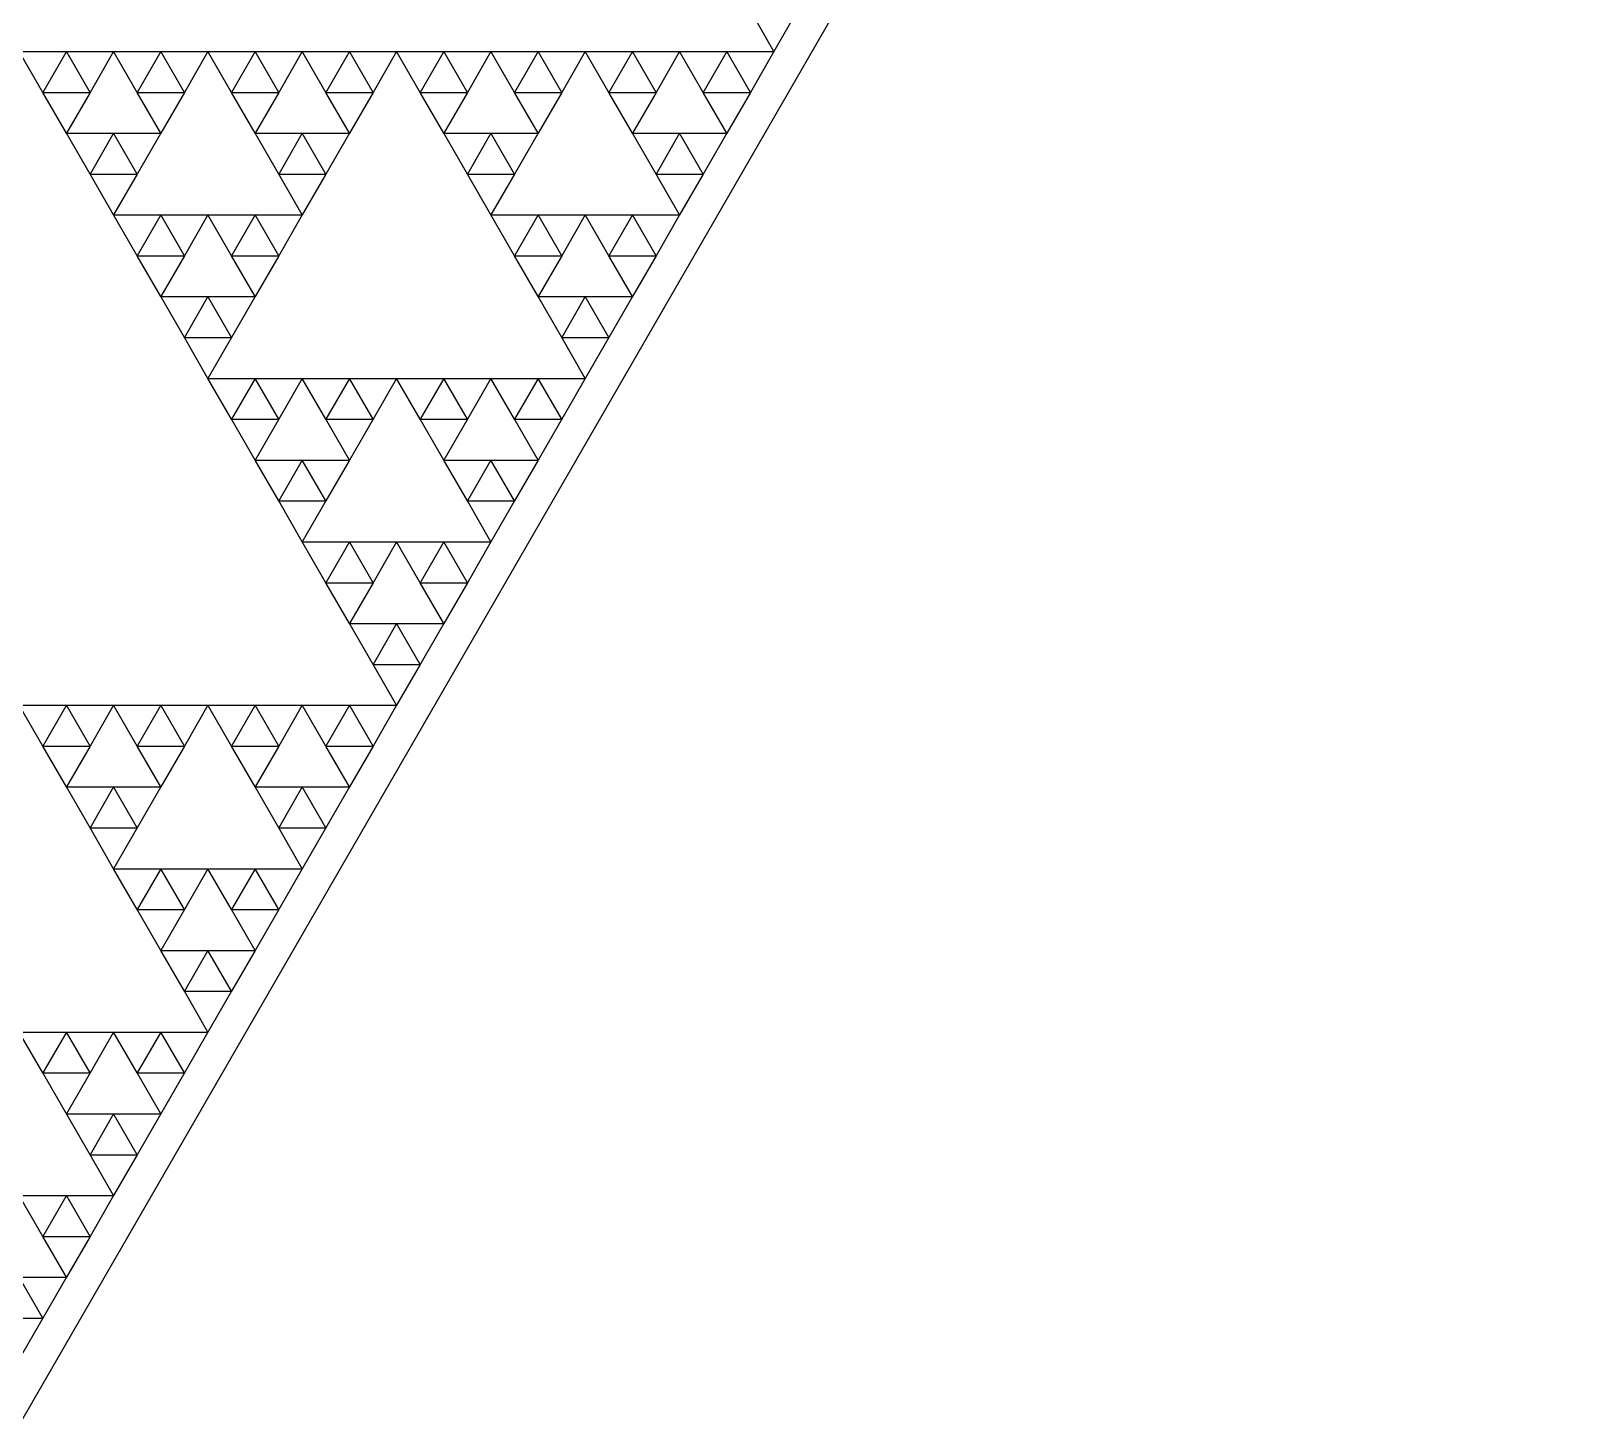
# Model space of a CAD drawing. Extents: x 0 to 345, y 1298 to 1597.
# Drawn here: x 173.2 to 260.4, y 1297.9 to 1376.2 of the extents above; entities that cross this region are included whole.
import ezdxf

# ---------------------------------------------------------------- set-up
doc = ezdxf.new("R2010")
doc.units = 0
doc.layers.get('0').update_dxf_attribs({"linetype": 'CONTINUOUS'})

msp = doc.modelspace()

# ---------------------------------------------------------------- linework, layer by layer
at = {"color": 3}
for p, q in [((345.29987, 1597.095774), (172.56699, 1297.91379)), ((214.94886, 1375.02236), (213.62436, 1377.31663)), ((216.27335, 1377.31663), (214.94886, 1375.02236)), ((172.56699, 1375.02236), (175.21598, 1375.02236)), ((173.89148, 1372.72872), (172.56699, 1375.02236)), ((175.21598, 1375.02236), (173.89148, 1372.72872)), ((175.21598, 1375.02236), (177.86496, 1375.02236)), ((176.54047, 1372.72872), (175.21598, 1375.02236)), ((177.86496, 1375.02236), (176.54047, 1372.72872)), ((177.86496, 1375.02236), (180.51332, 1375.02236)), ((179.18945, 1372.72872), (177.86496, 1375.02236)), ((180.51332, 1375.02236), (179.18945, 1372.72872)), ((180.51332, 1375.02236), (183.1623, 1375.02236)), ((181.83781, 1372.72872), (180.51332, 1375.02236)), ((183.1623, 1375.02236), (181.83781, 1372.72872)), ((183.1623, 1375.02236), (185.81129, 1375.02236)), ((184.4868, 1372.72872), (183.1623, 1375.02236)), ((185.81129, 1375.02236), (184.4868, 1372.72872)), ((185.81129, 1375.02236), (188.46027, 1375.02236)), ((187.13578, 1372.72872), (185.81129, 1375.02236)), ((188.46027, 1375.02236), (187.13578, 1372.72872)), ((188.46027, 1375.02236), (191.10925, 1375.02236)), ((189.78476, 1372.72872), (188.46027, 1375.02236)), ((191.10925, 1375.02236), (189.78476, 1372.72872)), ((191.10925, 1375.02236), (193.75762, 1375.02236)), ((192.43374, 1372.72872), (191.10925, 1375.02236)), ((193.75762, 1375.02236), (192.43374, 1372.72872)), ((193.75762, 1375.02236), (196.4066, 1375.02236)), ((195.08211, 1372.72872), (193.75762, 1375.02236)), ((196.4066, 1375.02236), (195.08211, 1372.72872)), ((196.4066, 1375.02236), (199.05558, 1375.02236)), ((197.73109, 1372.72872), (196.4066, 1375.02236)), ((199.05558, 1375.02236), (197.73109, 1372.72872)), ((199.05558, 1375.02236), (201.70456, 1375.02236)), ((200.38007, 1372.72872), (199.05558, 1375.02236)), ((201.70456, 1375.02236), (200.38007, 1372.72872)), ((201.70456, 1375.02236), (204.35354, 1375.02236)), ((203.02905, 1372.72872), (201.70456, 1375.02236)), ((204.35354, 1375.02236), (203.02905, 1372.72872)), ((204.35354, 1375.02236), (207.00253, 1375.02236)), ((205.67804, 1372.72872), (204.35354, 1375.02236)), ((207.00253, 1375.02236), (205.67804, 1372.72872)), ((207.00253, 1375.02236), (209.65089, 1375.02236)), ((208.3264, 1372.72872), (207.00253, 1375.02236)), ((209.65089, 1375.02236), (208.3264, 1372.72872)), ((209.65089, 1375.02236), (212.29987, 1375.02236)), ((210.97538, 1372.72872), (209.65089, 1375.02236)), ((212.29987, 1375.02236), (210.97538, 1372.72872)), ((212.29987, 1375.02236), (214.94886, 1375.02236)), ((213.62436, 1372.72872), (212.29987, 1375.02236)), ((214.94886, 1375.02236), (213.62436, 1372.72872)), ((173.89148, 1372.72872), (176.54047, 1372.72872)), ((175.21598, 1370.43446), (173.89148, 1372.72872)), ((176.54047, 1372.72872), (175.21598, 1370.43446)), ((179.18945, 1372.72872), (181.83781, 1372.72872)), ((180.51332, 1370.43446), (179.18945, 1372.72872)), ((181.83781, 1372.72872), (180.51332, 1370.43446)), ((184.4868, 1372.72872), (187.13578, 1372.72872)), ((185.81129, 1370.43446), (184.4868, 1372.72872)), ((187.13578, 1372.72872), (185.81129, 1370.43446)), ((189.78476, 1372.72872), (192.43374, 1372.72872)), ((191.10925, 1370.43446), (189.78476, 1372.72872)), ((192.43374, 1372.72872), (191.10925, 1370.43446)), ((195.08211, 1372.72872), (197.73109, 1372.72872)), ((196.4066, 1370.43446), (195.08211, 1372.72872)), ((197.73109, 1372.72872), (196.4066, 1370.43446)), ((200.38007, 1372.72872), (203.02905, 1372.72872)), ((201.70456, 1370.43446), (200.38007, 1372.72872)), ((203.02905, 1372.72872), (201.70456, 1370.43446)), ((205.67804, 1372.72872), (208.3264, 1372.72872)), ((207.00253, 1370.43446), (205.67804, 1372.72872)), ((208.3264, 1372.72872), (207.00253, 1370.43446)), ((210.97538, 1372.72872), (213.62436, 1372.72872)), ((212.29987, 1370.43446), (210.97538, 1372.72872)), ((213.62436, 1372.72872), (212.29987, 1370.43446)), ((175.21598, 1370.43446), (177.86496, 1370.43446)), ((176.54047, 1368.14081), (175.21598, 1370.43446)), ((177.86496, 1370.43446), (176.54047, 1368.14081)), ((177.86496, 1370.43446), (180.51332, 1370.43446)), ((179.18945, 1368.14081), (177.86496, 1370.43446)), ((180.51332, 1370.43446), (179.18945, 1368.14081)), ((185.81129, 1370.43446), (188.46027, 1370.43446)), ((187.13578, 1368.14081), (185.81129, 1370.43446)), ((188.46027, 1370.43446), (187.13578, 1368.14081)), ((188.46027, 1370.43446), (191.10925, 1370.43446)), ((189.78476, 1368.14081), (188.46027, 1370.43446)), ((191.10925, 1370.43446), (189.78476, 1368.14081)), ((196.4066, 1370.43446), (199.05558, 1370.43446)), ((197.73109, 1368.14081), (196.4066, 1370.43446)), ((199.05558, 1370.43446), (197.73109, 1368.14081)), ((199.05558, 1370.43446), (201.70456, 1370.43446)), ((200.38007, 1368.14081), (199.05558, 1370.43446)), ((201.70456, 1370.43446), (200.38007, 1368.14081)), ((207.00253, 1370.43446), (209.65089, 1370.43446)), ((208.3264, 1368.14081), (207.00253, 1370.43446)), ((209.65089, 1370.43446), (208.3264, 1368.14081)), ((209.65089, 1370.43446), (212.29987, 1370.43446)), ((210.97538, 1368.14081), (209.65089, 1370.43446)), ((212.29987, 1370.43446), (210.97538, 1368.14081)), ((176.54047, 1368.14081), (179.18945, 1368.14081)), ((177.86496, 1365.84655), (176.54047, 1368.14081)), ((179.18945, 1368.14081), (177.86496, 1365.84655)), ((187.13578, 1368.14081), (189.78476, 1368.14081)), ((188.46027, 1365.84655), (187.13578, 1368.14081)), ((189.78476, 1368.14081), (188.46027, 1365.84655)), ((197.73109, 1368.14081), (200.38007, 1368.14081)), ((199.05558, 1365.84655), (197.73109, 1368.14081)), ((200.38007, 1368.14081), (199.05558, 1365.84655)), ((208.3264, 1368.14081), (210.97538, 1368.14081)), ((209.65089, 1365.84655), (208.3264, 1368.14081)), ((210.97538, 1368.14081), (209.65089, 1365.84655)), ((177.86496, 1365.84655), (180.51332, 1365.84655)), ((179.18945, 1363.5529), (177.86496, 1365.84655)), ((180.51332, 1365.84655), (179.18945, 1363.5529)), ((180.51332, 1365.84655), (183.1623, 1365.84655)), ((181.83781, 1363.5529), (180.51332, 1365.84655)), ((183.1623, 1365.84655), (181.83781, 1363.5529)), ((183.1623, 1365.84655), (185.81129, 1365.84655)), ((184.4868, 1363.5529), (183.1623, 1365.84655)), ((185.81129, 1365.84655), (184.4868, 1363.5529)), ((185.81129, 1365.84655), (188.46027, 1365.84655)), ((187.13578, 1363.5529), (185.81129, 1365.84655)), ((188.46027, 1365.84655), (187.13578, 1363.5529)), ((199.05558, 1365.84655), (201.70456, 1365.84655)), ((200.38007, 1363.5529), (199.05558, 1365.84655)), ((201.70456, 1365.84655), (200.38007, 1363.5529)), ((201.70456, 1365.84655), (204.35354, 1365.84655)), ((203.02905, 1363.5529), (201.70456, 1365.84655)), ((204.35354, 1365.84655), (203.02905, 1363.5529)), ((204.35354, 1365.84655), (207.00253, 1365.84655)), ((205.67804, 1363.5529), (204.35354, 1365.84655)), ((207.00253, 1365.84655), (205.67804, 1363.5529)), ((207.00253, 1365.84655), (209.65089, 1365.84655)), ((208.3264, 1363.5529), (207.00253, 1365.84655)), ((209.65089, 1365.84655), (208.3264, 1363.5529)), ((179.18945, 1363.5529), (181.83781, 1363.5529)), ((180.51332, 1361.25864), (179.18945, 1363.5529)), ((181.83781, 1363.5529), (180.51332, 1361.25864)), ((184.4868, 1363.5529), (187.13578, 1363.5529)), ((185.81129, 1361.25864), (184.4868, 1363.5529)), ((187.13578, 1363.5529), (185.81129, 1361.25864)), ((200.38007, 1363.5529), (203.02905, 1363.5529)), ((201.70456, 1361.25864), (200.38007, 1363.5529)), ((203.02905, 1363.5529), (201.70456, 1361.25864)), ((205.67804, 1363.5529), (208.3264, 1363.5529)), ((207.00253, 1361.25864), (205.67804, 1363.5529)), ((208.3264, 1363.5529), (207.00253, 1361.25864)), ((180.51332, 1361.25864), (183.1623, 1361.25864)), ((181.83781, 1358.96438), (180.51332, 1361.25864)), ((183.1623, 1361.25864), (181.83781, 1358.96438)), ((183.1623, 1361.25864), (185.81129, 1361.25864)), ((184.4868, 1358.96438), (183.1623, 1361.25864)), ((185.81129, 1361.25864), (184.4868, 1358.96438)), ((201.70456, 1361.25864), (204.35354, 1361.25864)), ((203.02905, 1358.96438), (201.70456, 1361.25864)), ((204.35354, 1361.25864), (203.02905, 1358.96438)), ((204.35354, 1361.25864), (207.00253, 1361.25864)), ((205.67804, 1358.96438), (204.35354, 1361.25864)), ((207.00253, 1361.25864), (205.67804, 1358.96438)), ((181.83781, 1358.96438), (184.4868, 1358.96438)), ((183.1623, 1356.67073), (181.83781, 1358.96438)), ((184.4868, 1358.96438), (183.1623, 1356.67073)), ((203.02905, 1358.96438), (205.67804, 1358.96438)), ((204.35354, 1356.67073), (203.02905, 1358.96438)), ((205.67804, 1358.96438), (204.35354, 1356.67073)), ((183.1623, 1356.67073), (185.81129, 1356.67073)), ((184.4868, 1354.37647), (183.1623, 1356.67073)), ((185.81129, 1356.67073), (184.4868, 1354.37647)), ((185.81129, 1356.67073), (188.46027, 1356.67073)), ((187.13578, 1354.37647), (185.81129, 1356.67073)), ((188.46027, 1356.67073), (187.13578, 1354.37647)), ((188.46027, 1356.67073), (191.10925, 1356.67073)), ((189.78476, 1354.37647), (188.46027, 1356.67073)), ((191.10925, 1356.67073), (189.78476, 1354.37647)), ((191.10925, 1356.67073), (193.75762, 1356.67073)), ((192.43374, 1354.37647), (191.10925, 1356.67073)), ((193.75762, 1356.67073), (192.43374, 1354.37647)), ((193.75762, 1356.67073), (196.4066, 1356.67073)), ((195.08211, 1354.37647), (193.75762, 1356.67073)), ((196.4066, 1356.67073), (195.08211, 1354.37647)), ((196.4066, 1356.67073), (199.05558, 1356.67073)), ((197.73109, 1354.37647), (196.4066, 1356.67073)), ((199.05558, 1356.67073), (197.73109, 1354.37647)), ((199.05558, 1356.67073), (201.70456, 1356.67073)), ((200.38007, 1354.37647), (199.05558, 1356.67073)), ((201.70456, 1356.67073), (200.38007, 1354.37647)), ((201.70456, 1356.67073), (204.35354, 1356.67073)), ((203.02905, 1354.37647), (201.70456, 1356.67073)), ((204.35354, 1356.67073), (203.02905, 1354.37647)), ((184.4868, 1354.37647), (187.13578, 1354.37647)), ((185.81129, 1352.08282), (184.4868, 1354.37647)), ((187.13578, 1354.37647), (185.81129, 1352.08282)), ((189.78476, 1354.37647), (192.43374, 1354.37647)), ((191.10925, 1352.08282), (189.78476, 1354.37647)), ((192.43374, 1354.37647), (191.10925, 1352.08282)), ((195.08211, 1354.37647), (197.73109, 1354.37647)), ((196.4066, 1352.08282), (195.08211, 1354.37647)), ((197.73109, 1354.37647), (196.4066, 1352.08282)), ((200.38007, 1354.37647), (203.02905, 1354.37647)), ((201.70456, 1352.08282), (200.38007, 1354.37647)), ((203.02905, 1354.37647), (201.70456, 1352.08282)), ((185.81129, 1352.08282), (188.46027, 1352.08282)), ((187.13578, 1349.78856), (185.81129, 1352.08282)), ((188.46027, 1352.08282), (187.13578, 1349.78856)), ((188.46027, 1352.08282), (191.10925, 1352.08282)), ((189.78476, 1349.78856), (188.46027, 1352.08282)), ((191.10925, 1352.08282), (189.78476, 1349.78856)), ((196.4066, 1352.08282), (199.05558, 1352.08282)), ((197.73109, 1349.78856), (196.4066, 1352.08282)), ((199.05558, 1352.08282), (197.73109, 1349.78856)), ((199.05558, 1352.08282), (201.70456, 1352.08282)), ((200.38007, 1349.78856), (199.05558, 1352.08282)), ((201.70456, 1352.08282), (200.38007, 1349.78856)), ((187.13578, 1349.78856), (189.78476, 1349.78856)), ((188.46027, 1347.49491), (187.13578, 1349.78856)), ((189.78476, 1349.78856), (188.46027, 1347.49491)), ((197.73109, 1349.78856), (200.38007, 1349.78856)), ((199.05558, 1347.49491), (197.73109, 1349.78856)), ((200.38007, 1349.78856), (199.05558, 1347.49491)), ((188.46027, 1347.49491), (191.10925, 1347.49491)), ((189.78476, 1345.20065), (188.46027, 1347.49491)), ((191.10925, 1347.49491), (189.78476, 1345.20065)), ((191.10925, 1347.49491), (193.75762, 1347.49491)), ((192.43374, 1345.20065), (191.10925, 1347.49491)), ((193.75762, 1347.49491), (192.43374, 1345.20065)), ((193.75762, 1347.49491), (196.4066, 1347.49491)), ((195.08211, 1345.20065), (193.75762, 1347.49491)), ((196.4066, 1347.49491), (195.08211, 1345.20065)), ((196.4066, 1347.49491), (199.05558, 1347.49491)), ((197.73109, 1345.20065), (196.4066, 1347.49491)), ((199.05558, 1347.49491), (197.73109, 1345.20065)), ((189.78476, 1345.20065), (192.43374, 1345.20065)), ((191.10925, 1342.907), (189.78476, 1345.20065)), ((192.43374, 1345.20065), (191.10925, 1342.907)), ((195.08211, 1345.20065), (197.73109, 1345.20065)), ((196.4066, 1342.907), (195.08211, 1345.20065)), ((197.73109, 1345.20065), (196.4066, 1342.907)), ((191.10925, 1342.907), (193.75762, 1342.907)), ((192.43374, 1340.61274), (191.10925, 1342.907)), ((193.75762, 1342.907), (192.43374, 1340.61274)), ((193.75762, 1342.907), (196.4066, 1342.907)), ((195.08211, 1340.61274), (193.75762, 1342.907)), ((196.4066, 1342.907), (195.08211, 1340.61274)), ((192.43374, 1340.61274), (195.08211, 1340.61274)), ((193.75762, 1338.3191), (192.43374, 1340.61274)), ((195.08211, 1340.61274), (193.75762, 1338.3191)), ((172.56699, 1338.3191), (175.21598, 1338.3191)), ((173.89148, 1336.02483), (172.56699, 1338.3191)), ((175.21598, 1338.3191), (173.89148, 1336.02483)), ((175.21598, 1338.3191), (177.86496, 1338.3191)), ((176.54047, 1336.02483), (175.21598, 1338.3191)), ((177.86496, 1338.3191), (176.54047, 1336.02483)), ((177.86496, 1338.3191), (180.51332, 1338.3191)), ((179.18945, 1336.02483), (177.86496, 1338.3191)), ((180.51332, 1338.3191), (179.18945, 1336.02483)), ((180.51332, 1338.3191), (183.1623, 1338.3191)), ((181.83781, 1336.02483), (180.51332, 1338.3191)), ((183.1623, 1338.3191), (181.83781, 1336.02483)), ((183.1623, 1338.3191), (185.81129, 1338.3191)), ((184.4868, 1336.02483), (183.1623, 1338.3191)), ((185.81129, 1338.3191), (184.4868, 1336.02483)), ((185.81129, 1338.3191), (188.46027, 1338.3191)), ((187.13578, 1336.02483), (185.81129, 1338.3191)), ((188.46027, 1338.3191), (187.13578, 1336.02483)), ((188.46027, 1338.3191), (191.10925, 1338.3191)), ((189.78476, 1336.02483), (188.46027, 1338.3191)), ((191.10925, 1338.3191), (189.78476, 1336.02483)), ((191.10925, 1338.3191), (193.75762, 1338.3191)), ((192.43374, 1336.02483), (191.10925, 1338.3191)), ((193.75762, 1338.3191), (192.43374, 1336.02483)), ((173.89148, 1336.02483), (176.54047, 1336.02483)), ((175.21598, 1333.73057), (173.89148, 1336.02483)), ((176.54047, 1336.02483), (175.21598, 1333.73057)), ((179.18945, 1336.02483), (181.83781, 1336.02483)), ((180.51332, 1333.73057), (179.18945, 1336.02483)), ((181.83781, 1336.02483), (180.51332, 1333.73057)), ((184.4868, 1336.02483), (187.13578, 1336.02483)), ((185.81129, 1333.73057), (184.4868, 1336.02483)), ((187.13578, 1336.02483), (185.81129, 1333.73057)), ((189.78476, 1336.02483), (192.43374, 1336.02483)), ((191.10925, 1333.73057), (189.78476, 1336.02483)), ((192.43374, 1336.02483), (191.10925, 1333.73057)), ((175.21598, 1333.73057), (177.86496, 1333.73057)), ((176.54047, 1331.43692), (175.21598, 1333.73057)), ((177.86496, 1333.73057), (176.54047, 1331.43692)), ((177.86496, 1333.73057), (180.51332, 1333.73057)), ((179.18945, 1331.43692), (177.86496, 1333.73057)), ((180.51332, 1333.73057), (179.18945, 1331.43692)), ((185.81129, 1333.73057), (188.46027, 1333.73057)), ((187.13578, 1331.43692), (185.81129, 1333.73057)), ((188.46027, 1333.73057), (187.13578, 1331.43692)), ((188.46027, 1333.73057), (191.10925, 1333.73057)), ((189.78476, 1331.43692), (188.46027, 1333.73057)), ((191.10925, 1333.73057), (189.78476, 1331.43692)), ((176.54047, 1331.43692), (179.18945, 1331.43692)), ((177.86496, 1329.14266), (176.54047, 1331.43692)), ((179.18945, 1331.43692), (177.86496, 1329.14266)), ((187.13578, 1331.43692), (189.78476, 1331.43692)), ((188.46027, 1329.14266), (187.13578, 1331.43692)), ((189.78476, 1331.43692), (188.46027, 1329.14266)), ((177.86496, 1329.14266), (180.51332, 1329.14266)), ((179.18945, 1326.84902), (177.86496, 1329.14266)), ((180.51332, 1329.14266), (179.18945, 1326.84902)), ((180.51332, 1329.14266), (183.1623, 1329.14266)), ((181.83781, 1326.84902), (180.51332, 1329.14266)), ((183.1623, 1329.14266), (181.83781, 1326.84902)), ((183.1623, 1329.14266), (185.81129, 1329.14266)), ((184.4868, 1326.84902), (183.1623, 1329.14266)), ((185.81129, 1329.14266), (184.4868, 1326.84902)), ((185.81129, 1329.14266), (188.46027, 1329.14266)), ((187.13578, 1326.84902), (185.81129, 1329.14266)), ((188.46027, 1329.14266), (187.13578, 1326.84902)), ((179.18945, 1326.84902), (181.83781, 1326.84902)), ((180.51332, 1324.55475), (179.18945, 1326.84902)), ((181.83781, 1326.84902), (180.51332, 1324.55475)), ((184.4868, 1326.84902), (187.13578, 1326.84902)), ((185.81129, 1324.55475), (184.4868, 1326.84902)), ((187.13578, 1326.84902), (185.81129, 1324.55475)), ((180.51332, 1324.55475), (183.1623, 1324.55475)), ((181.83781, 1322.26111), (180.51332, 1324.55475)), ((183.1623, 1324.55475), (181.83781, 1322.26111)), ((183.1623, 1324.55475), (185.81129, 1324.55475)), ((184.4868, 1322.26111), (183.1623, 1324.55475)), ((185.81129, 1324.55475), (184.4868, 1322.26111)), ((181.83781, 1322.26111), (184.4868, 1322.26111)), ((183.1623, 1319.96684), (181.83781, 1322.26111)), ((184.4868, 1322.26111), (183.1623, 1319.96684)), ((172.56699, 1319.96684), (175.21598, 1319.96684)), ((173.89148, 1317.6732), (172.56699, 1319.96684)), ((175.21598, 1319.96684), (173.89148, 1317.6732)), ((175.21598, 1319.96684), (177.86496, 1319.96684)), ((176.54047, 1317.6732), (175.21598, 1319.96684)), ((177.86496, 1319.96684), (176.54047, 1317.6732)), ((177.86496, 1319.96684), (180.51332, 1319.96684)), ((179.18945, 1317.6732), (177.86496, 1319.96684)), ((180.51332, 1319.96684), (179.18945, 1317.6732)), ((180.51332, 1319.96684), (183.1623, 1319.96684)), ((181.83781, 1317.6732), (180.51332, 1319.96684)), ((183.1623, 1319.96684), (181.83781, 1317.6732)), ((173.89148, 1317.6732), (176.54047, 1317.6732)), ((175.21598, 1315.37894), (173.89148, 1317.6732)), ((176.54047, 1317.6732), (175.21598, 1315.37894)), ((179.18945, 1317.6732), (181.83781, 1317.6732)), ((180.51332, 1315.37894), (179.18945, 1317.6732)), ((181.83781, 1317.6732), (180.51332, 1315.37894)), ((175.21598, 1315.37894), (177.86496, 1315.37894)), ((176.54047, 1313.08529), (175.21598, 1315.37894)), ((177.86496, 1315.37894), (176.54047, 1313.08529)), ((177.86496, 1315.37894), (180.51332, 1315.37894)), ((179.18945, 1313.08529), (177.86496, 1315.37894)), ((180.51332, 1315.37894), (179.18945, 1313.08529)), ((176.54047, 1313.08529), (179.18945, 1313.08529)), ((177.86496, 1310.79103), (176.54047, 1313.08529)), ((179.18945, 1313.08529), (177.86496, 1310.79103)), ((172.56699, 1310.79103), (175.21598, 1310.79103)), ((173.89148, 1308.49676), (172.56699, 1310.79103)), ((175.21598, 1310.79103), (173.89148, 1308.49676)), ((175.21598, 1310.79103), (177.86496, 1310.79103)), ((176.54047, 1308.49676), (175.21598, 1310.79103)), ((177.86496, 1310.79103), (176.54047, 1308.49676)), ((173.89148, 1308.49676), (176.54047, 1308.49676)), ((175.21598, 1306.20312), (173.89148, 1308.49676)), ((176.54047, 1308.49676), (175.21598, 1306.20312)), ((172.56699, 1306.20312), (175.21598, 1306.20312)), ((173.89148, 1303.90886), (172.56699, 1306.20312)), ((175.21598, 1306.20312), (173.89148, 1303.90886)), ((171.2425, 1303.90886), (173.89148, 1303.90886)), ((173.89148, 1303.90886), (172.56699, 1301.61521))]:
    msp.add_line(p, q, dxfattribs=at)

doc.saveas('drawing.dxf')
